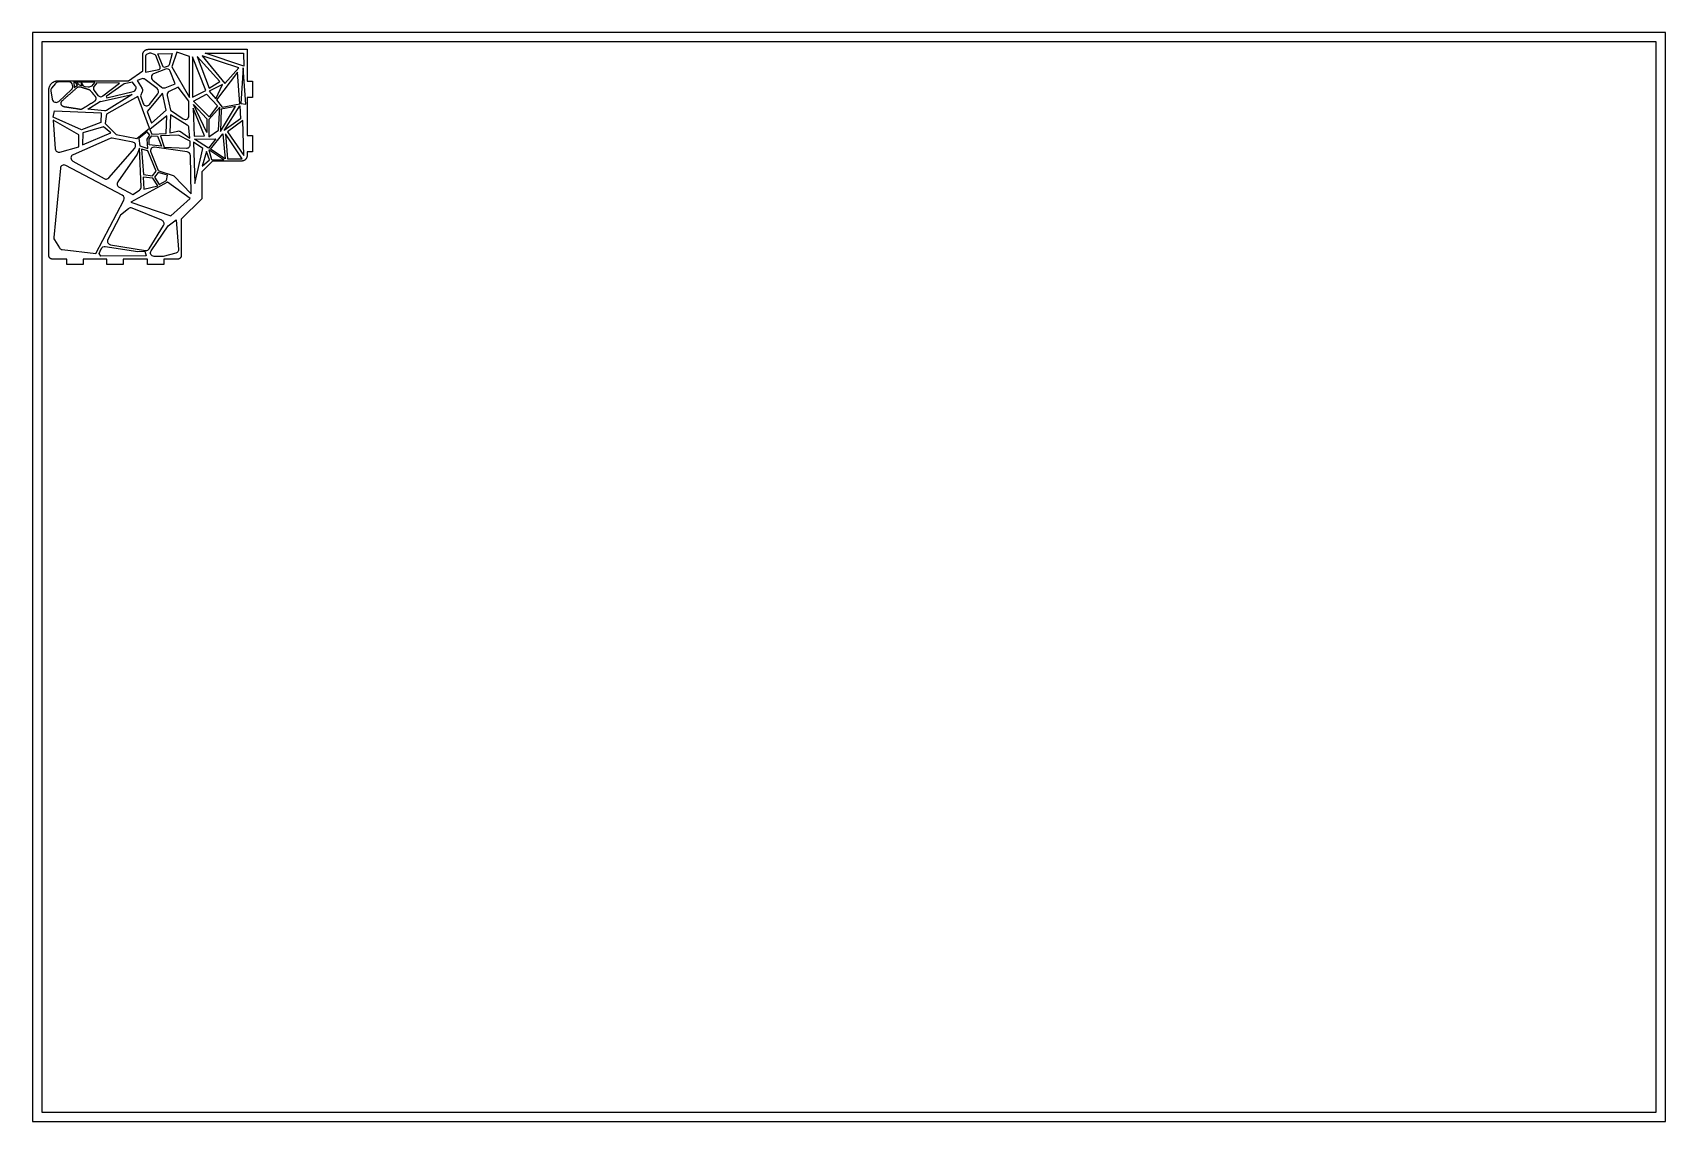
# Model space of a CAD drawing. Header units: millimetres. Extents: x -448 to 452, y -300 to 300.
import ezdxf

# ---------------------------------------------------------------- set-up
doc = ezdxf.new("R2010")
doc.units = ezdxf.units.MM
doc.header["$MEASUREMENT"] = 0
for name, color, linetype, true_color in [('Capa de Corte', 1, 'Continuous', 0xff0000), ('Capa de grabado vectorial', 5, 'Continuous', 0x0014ff), ('Marco de trabajo', 7, 'Continuous', 0xffffff)]:
    doc.layers.add(name, color=color, linetype=linetype, true_color=true_color)

msp = doc.modelspace()

# ---------------------------------------------------------------- linework, layer by layer
at = {"layer": 'Capa de Corte'}
for p, q in [((-383.8, 288.64), (-385.38, 288.07)), ((-381.02, 287.99), (-383.16, 288.66)), ((-379.16, 288.39), (-371.41, 288.57)), ((-376.49, 281.51), (-379.16, 288.39)), ((-371.41, 288.57), (-372.94, 282.27)), ((-386.04, 287.13), (-386.04, 278.28)), ((-386.04, 278.28), (-378.69, 279.79)), ((-377.96, 281.13), (-380.38, 287.4)), ((-373.55, 281.57), (-375.2, 280.94))]:
    msp.add_line(p, q, dxfattribs=at)
for points in [[(-384.54, 290.83), (-359.74, 290.83), (-358.04, 290.83), (-330.04, 290.83), (-330.04, 273.28), (-327.04, 273.28), (-327.04, 264.28), (-330.04, 264.28), (-330.04, 243.34), (-327.04, 243.34), (-327.04, 234.34), (-330.04, 234.34), (-330.04, 232.24)], [(-434.27, 273.49), (-395.39, 273.49), (-387.54, 279.05), (-387.54, 287.83)], [(-333.04, 229.24), (-349.04, 229.24), (-355.04, 223.24), (-355.04, 208.48), (-366.34, 197.17), (-366.34, 177.17)], [(-368.34, 175.17), (-375.96, 175.17), (-375.96, 172.17), (-384.96, 172.17), (-384.96, 175.17), (-398.28, 175.17), (-398.28, 172.17), (-407.28, 172.17), (-407.28, 175.17), (-420.45, 175.17), (-420.45, 172.17), (-429.45, 172.17), (-429.45, 175.17), (-437.27, 175.17)]]:
    msp.add_lwpolyline(points, dxfattribs=at)
for points in [[(-388.18, 235.9), (-387.2, 221.87), (-382.14, 221.18), (-380.18, 223.65), (-384.79, 234.98)], [(-379.31, 215.52), (-382.02, 219.82), (-387.29, 220.37), (-386.94, 213.79)], [(-381.08, 220.41), (-378.57, 216.33), (-374.44, 218.56), (-373.91, 221.45), (-378.95, 222.99)]]:
    msp.add_lwpolyline(points, close=True, dxfattribs=at)
for centre, start, end in [((-385.04, 287.13), 109.94995, 180), ((-383.46, 287.7), 72.7883, 109.94995), ((-381.32, 287.04), 21.17381, 72.7883), ((-378.89, 280.77), 281.65391, 21.17381)]:
    msp.add_arc(centre, 1, start, end, dxfattribs=at)
at = {"layer": 'Capa de Corte', "extrusion": (0, 0, -1)}
for centre, start, end in [((375.56, 281.87), 248.82619, 338.82619), ((373.91, 282.51), 193.6229, 248.82619)]:
    msp.add_arc(centre, 1, start, end, dxfattribs=at)
at = {"layer": 'Capa de Corte'}
for points in [[(-387.54, 287.83), (-387.54, 290.83), (-384.54, 290.83)], [(-439.27, 268.49), (-439.27, 273.49), (-434.27, 273.49)], [(-330.04, 232.24), (-330.04, 229.24), (-333.04, 229.24)], [(-437.27, 175.17), (-439.27, 175.17), (-439.27, 177.17)], [(-366.34, 177.17), (-366.34, 175.17), (-368.34, 175.17)]]:
    msp.add_rational_spline(points, [1, 0.707106781187, 1], degree=2, dxfattribs=at)
msp.add_open_spline([(-439.27, 177.17), (-439.27, 222.83), (-439.27, 268.49)], degree=2, dxfattribs=at)
at = {"layer": 'Capa de grabado vectorial'}
for p, q in [((-375.04, 279.92), (-381.55, 277.32)), ((-435.68, 272.05), (-437.76, 269.49)), ((-428.23, 272.91), (-434.17, 272.79)), ((-426.12, 270.5), (-426.21, 271.16)), ((-423.24, 271.84), (-423.95, 272.92)), ((-423.95, 272.92), (-421.74, 272.89)), ((-421.27, 270.65), (-422.33, 271.08)), ((-421.74, 272.89), (-421.27, 270.65)), ((-420.86, 271.73), (-421.15, 272.91)), ((-421.15, 272.91), (-413.93, 272.65)), ((-417.59, 269.99), (-419.22, 270.25)), ((-413.93, 272.65), (-415.81, 270.61)), ((-412.8, 272.31), (-414.25, 270.61)), ((-400.37, 272.27), (-412.8, 272.31)), ((-409.45, 265.13), (-400.37, 272.27)), ((-397.76, 271.76), (-407.75, 264.92)), ((-393.24, 272.71), (-397.76, 271.76)), ((-391.65, 270.8), (-393.24, 272.71)), ((-388, 274.58), (-390.68, 273.7)), ((-390.68, 273.7), (-387.95, 269.26)), ((-379.57, 269.16), (-386.15, 274.26)), ((-382.06, 273.9), (-377.16, 269.97)), ((-375.17, 269.67), (-369.66, 271.87)), ((-367.93, 270.04), (-372.91, 267.66)), ((-369.66, 271.87), (-372.44, 278.81)), ((-362.14, 262.34), (-367.93, 270.04)), ((-438.19, 267.9), (-437.42, 263.31)), ((-435.92, 261.7), (-435.69, 261.64)), ((-433.85, 262.12), (-426.74, 268.78)), ((-417.82, 257.78), (-411.46, 261.81)), ((-414.3, 268.07), (-412.25, 265.47)), ((-410.83, 262.07), (-393.4, 266)), ((-407.75, 264.92), (-407.27, 264.15)), ((-393.4, 266), (-407.44, 257.15)), ((-407.27, 264.15), (-392.73, 267.57)), ((-387.83, 267.39), (-388.83, 265.18)), ((-388.83, 265.18), (-387.27, 260.96)), ((-383.82, 260.43), (-379.22, 266.35)), ((-374.01, 265.45), (-372.3, 257.23)), ((-362.14, 254.18), (-362.14, 262.34)), ((-408.7, 256.85), (-417.82, 257.78)), ((-372.23, 254.64), (-372.53, 244.84)), ((-372.3, 257.23), (-365.25, 252.51)), ((-363.02, 249.1), (-372.23, 254.64)), ((-422.84, 243.62), (-436.97, 251.81)), ((-436.97, 251.81), (-435.77, 235.97)), ((-422.84, 237.18), (-422.84, 243.62)), ((-367.85, 243.55), (-377.8, 243.23)), ((-377.8, 243.23), (-375.7, 236.91)), ((-372.53, 244.84), (-368.28, 245.78)), ((-361.35, 240.25), (-367.85, 243.55)), ((-366.72, 245.48), (-361.53, 241.93)), ((-361.53, 241.93), (-362.06, 247.58)), ((-433.22, 234.2), (-422.84, 237.18)), ((-405.56, 241.76), (-425.91, 232.77)), ((-406.32, 219.99), (-391.94, 236.42)), ((-393.06, 239.7), (-404.37, 241.89)), ((-389.33, 236.29), (-390.65, 233.1)), ((-388.42, 215.05), (-389.33, 236.29)), ((-383.12, 234.11), (-379.44, 224.89)), ((-363.01, 234.28), (-380.98, 236.83)), ((-375.7, 236.91), (-363.44, 236.33)), ((-361.35, 238.33), (-361.35, 240.25)), ((-432.93, 225.3), (-436.54, 187.06)), ((-398.83, 210.42), (-430, 226.88)), ((-426.08, 229.2), (-408.8, 219.56)), ((-390.65, 233.1), (-401.34, 217.74)), ((-360.89, 211.14), (-361.3, 232.34)), ((-378.18, 223.72), (-371.26, 221.56)), ((-370.42, 221.04), (-360.89, 211.14)), ((-413.48, 178.38), (-397.99, 207.72)), ((-400.62, 214.82), (-392.98, 210.9)), ((-392.98, 210.9), (-389.33, 213.29)), ((-399.76, 199.39), (-406.72, 185.96)), ((-395.48, 203.01), (-399.76, 199.39)), ((-377, 196.6), (-393.43, 203.34)), ((-383.95, 180.94), (-376.06, 193.7)), ((-382.88, 179.85), (-373.45, 193.61)), ((-373.45, 193.61), (-369.04, 196.86)), ((-369.04, 196.86), (-367.76, 180.57)), ((-436.23, 185.79), (-433.44, 181.41)), ((-431.98, 180.5), (-413.48, 178.38)), ((-411.48, 178.32), (-410.37, 180.96)), ((-408.22, 182.16), (-390.19, 179.37)), ((-405.26, 183.06), (-385.96, 180.02)), ((-410.57, 176.92), (-411.48, 178.32)), ((-385.59, 177.07), (-410.57, 176.92)), ((-390.19, 179.37), (-386.42, 179.52)), ((-386.42, 179.52), (-385.59, 177.07)), ((-376.2, 176.72), (-381.23, 176.72)), ((-369.26, 178.48), (-376.2, 176.72))]:
    msp.add_line(p, q, dxfattribs=at)
for points in [[(-368.67, 289.22), (-371.42, 281.15), (-361.79, 264.33), (-361.79, 286.88)], [(-353.08, 288.74), (-331.97, 288.74), (-331.83, 281.52)], [(-360.04, 286.72), (-360.04, 264.53), (-352.68, 268.21)], [(-357.59, 286.83), (-350.95, 269.4), (-345.11, 273.16)], [(-354.74, 287.26), (-342.29, 272), (-334.61, 280.66)], [(-332.1, 280.59), (-333.44, 260.94), (-330.76, 260.68)], [(-423.54, 271.02), (-424.75, 272.95), (-425.59, 272.95), (-425.35, 269.88)], [(-343.59, 271.49), (-350.95, 267.82), (-347.19, 263.55)], [(-346.84, 262.91), (-343.7, 258.91), (-334.07, 260.85), (-335.37, 278.28)], [(-408.19, 250), (-402.2, 243.86), (-390.88, 241.72), (-383.78, 247.34), (-390.29, 264.79), (-407.52, 255.18)], [(-382.64, 250.09), (-374.62, 257.24), (-376.67, 266.59), (-385.12, 256.63)], [(-359.5, 262.26), (-352.36, 266.05), (-346.41, 259.66), (-350.95, 253.71)], [(-410.4, 255.84), (-410.65, 250.43), (-421.31, 246.54), (-436.97, 253.42), (-436.24, 257.01)], [(-382.49, 244.01), (-374.59, 244.42), (-374.18, 254.2), (-383.57, 246.59)], [(-359.83, 258.37), (-359.18, 242.89), (-353.44, 243.1)], [(-359.5, 260.42), (-352.3, 252.52), (-352.3, 245.05)], [(-351.17, 252.2), (-351.17, 242.56), (-345.76, 246.35), (-345.11, 258.91)], [(-344.24, 257.93), (-344.67, 245.49), (-336.34, 259.34)], [(-342.73, 246.13), (-333.96, 259.77), (-333.74, 252.52)], [(-420.8, 238.2), (-405.13, 244.79), (-409.16, 248.08), (-420.65, 244.72)], [(-384.7, 236.19), (-385.16, 241.25), (-383.57, 243.49), (-385.09, 245.36), (-389.65, 241.66), (-389.18, 237.57)], [(-383.99, 241.4), (-382.59, 243.1), (-379.37, 243.04), (-377.13, 237.41), (-383.99, 238.27)], [(-350.19, 235.85), (-343.37, 244.29), (-342.18, 230.55)], [(-340.78, 230.44), (-332.66, 230.55), (-341.86, 244.29)], [(-340.78, 245.38), (-331.9, 232.39), (-332.33, 251.55)], [(-359.49, 239.73), (-358.83, 216.8), (-354.38, 236.1)], [(-359.07, 241.26), (-347.27, 241.59), (-351.28, 236.39)], [(-352.4, 234.45), (-354.71, 226.53), (-350.75, 230)], [(-349.7, 230.06), (-342.92, 229.95), (-351.2, 235.47)], [(-372.05, 199.02), (-361.49, 208.54), (-373.91, 217.59), (-394.11, 206.68)]]:
    msp.add_lwpolyline(points, close=True, dxfattribs=at)
for centre, start, end in [((-374.29, 278.06), 21.79366, 111.79366), ((-434.13, 270.79), 91.14075, 140.80793), ((-428.19, 270.91), 7.38542, 91.14075), ((-428.11, 270.24), 313.1044, 7.38542), ((-412.73, 269.31), 139.3876, 218.18979), ((-393.19, 269.52), 283.23551, 39.74035), ((-387.38, 272.68), 52.19516, 108.27033), ((-380.81, 275.46), 111.79366, 231.22662), ((-436.21, 268.23), 140.80793, 189.47877), ((-435.45, 263.64), 189.47877, 256.25835), ((-435.22, 263.58), 256.25835, 313.1044), ((-410.68, 266.7), 218.18979, 308.18979), ((-410.39, 260.12), 102.69085, 122.40039), ((-380.8, 267.58), 322.19516, 52.19516), ((-375.91, 271.52), 231.22662, 291.79366), ((-372.05, 265.86), 115.494, 191.75856), ((-385.4, 261.65), 200.19374, 322.19516), ((-364.14, 254.18), 236.21614, 360), ((-364.05, 247.39), 5.40586, 58.99604), ((-433.77, 236.12), 184.34782, 286.02637), ((-404.75, 239.93), 79.0587, 113.81496), ((-393.44, 237.74), 318.80036, 79.0587), ((-381.26, 234.85), 81.92364, 201.75514), ((-363.35, 238.33), 267.2906, 360), ((-363.29, 232.3), 1.0999, 81.92364), ((-430.94, 225.11), 62.16662, 174.60402), ((-425.1, 230.94), 113.81496, 240.85265), ((-407.83, 221.31), 240.85265, 318.80036), ((-399.7, 216.6), 145.16054, 242.79914), ((-377.58, 225.63), 201.75514, 252.66488), ((-399.76, 208.65), 332.16662, 62.16662), ((-390.42, 214.96), 303.15292, 2.45001), ((-394.19, 201.49), 67.70169, 130.2609), ((-377.76, 194.75), 328.26635, 67.70169), ((-434.55, 186.87), 174.60402, 212.52767), ((-431.76, 182.49), 212.52767, 263.45283), ((-404.95, 185.04), 152.59845, 261.03084), ((-385.65, 181.99), 261.03084, 328.26635)]:
    msp.add_arc(centre, 2, start, end, dxfattribs=at)
at = {"layer": 'Capa de grabado vectorial', "extrusion": (0, 0, -1)}
for centre, start, end in [((421.57, 272.93), 292.35183, 326.87835), ((418.92, 272.22), 278.79211, 345.89567), ((417.28, 271.97), 222.83643, 278.79211), ((410.39, 260.12), 57.59961, 77.30915), ((389.66, 268.21), 148.49786, 204.12825), ((408.5, 258.84), 237.76922, 275.80269), ((367.85, 243.83), 77.40462, 124.41157), ((371.86, 219.65), 107.33512, 136.07957), ((408.52, 180.18), 22.89866, 98.81251), ((369.75, 180.42), 175.50573, 255.74688), ((381.23, 178.72), 270, 34.4326)]:
    msp.add_arc(centre, 2, start, end, dxfattribs=at)
at = {"layer": 'Capa de grabado vectorial'}
msp.add_rational_spline([(-421.84, 270.15), (-422.91, 270.48), (-423.75, 269.74), (-427.8, 266.16), (-431.85, 262.58), (-432.8, 261.74), (-432.44, 260.52), (-432.09, 259.3), (-430.83, 259.1), (-426.46, 258.42), (-422.09, 257.74), (-421.35, 257.63), (-420.72, 258.03), (-417.53, 260.03), (-414.34, 262.03), (-413.57, 262.51), (-413.42, 263.41), (-413.28, 264.3), (-413.86, 265), (-415.16, 266.57), (-416.46, 268.15), (-416.84, 268.61), (-417.41, 268.78), (-419.62, 269.46), (-421.84, 270.15)], [1, 0.871908148827, 1, 1, 1, 0.844122183178, 1, 0.844122183178, 1, 1, 1, 0.936851766056, 1, 1, 1, 0.910816491819, 1, 0.910816491819, 1, 1, 1, 0.958305549594, 1, 1, 1], degree=2, knots=[0, 0, 0, 2.046842, 2.046842, 12.853211, 12.853211, 15.116693, 15.116693, 17.380175, 17.380175, 26.224635, 26.224635, 27.653752, 27.653752, 35.190823, 35.190823, 36.892977, 36.892977, 38.595132, 38.595132, 42.677098, 42.677098, 43.836235, 43.836235, 48.466169, 48.466169, 48.466169], dxfattribs=at)
at = {"layer": 'Marco de trabajo'}
for points in [[(-448.23, -299.98), (451.77, -299.98), (451.77, 300.02), (-448.23, 300.02)], [(-443.23, -294.98), (446.77, -294.98), (446.77, 295.02), (-443.23, 295.02)]]:
    msp.add_lwpolyline(points, close=True, dxfattribs=at)

doc.saveas('drawing.dxf')
